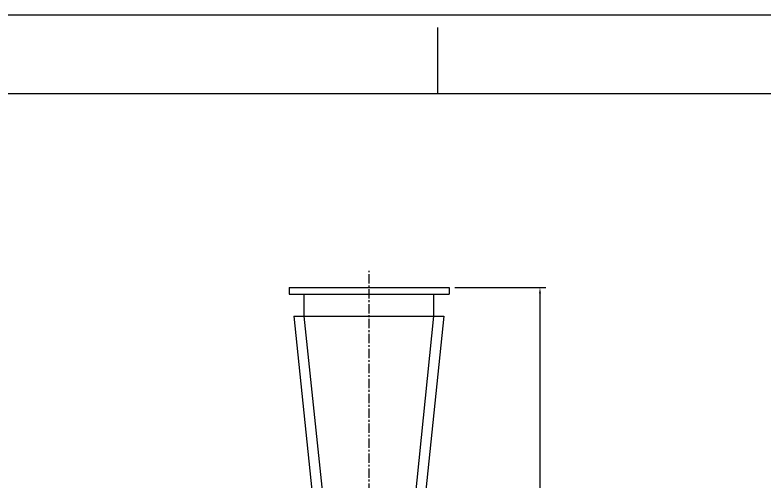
# Model space of a CAD drawing. Header units: inches. Extents: x -7 to 38035, y 41 to 29026.
# Drawn here: x 5188 to 12844, y 24264 to 29026 of the extents above; entities that cross this region are included whole.
import ezdxf
from ezdxf.enums import TextEntityAlignment as Align

# ---------------------------------------------------------------- set-up
doc = ezdxf.new("R2010")
doc.units = ezdxf.units.IN
doc.header["$MEASUREMENT"] = 0
doc.linetypes.add('CENTER', pattern=[50.8, 31.75, -6.35, 6.35, -6.35])
doc.layers.get('Defpoints').update_dxf_attribs({"lineweight": 5})
doc.layers.add('CAXA1', color=5, linetype='CENTER', lineweight=5)
doc.layers.add('Title Block', color=7, linetype='Continuous', lineweight=5)
doc.styles.add('ACANSTS', font='romans.shx', dxfattribs={"height": 1})
doc.styles.add('Roman', font='arial.ttf')
doc.styles.get("Standard").update_dxf_attribs({"font": 'arial.ttf'})
doc.dimstyles.new('ISO-25', dxfattribs={"dimscale": 30, "dimtxt": 1.5, "dimasz": 1.5, "dimexe": 2, "dimexo": 2, "dimtad": 1, "dimtih": 1, "dimtoh": 1, "dimdec": 1, "dimlfac": 0.03937, "dimdsep": 46, "dimtxsty": 'Standard', "dimcen": 2.5, "dimclrd": 7, "dimclre": 7, "dimclrt": 7, "dimadec": 0, "dimazin": 0, "dimtfac": 1, "dimtdec": 1, "dimtmove": 0, "dimatfit": 3, "dimfxl": 1, "dimlwd": 5, "dimlwe": 5, "dimarcsym": 0})

# ---------------------------------------------------------------- blocks, each defined once
blk = doc.blocks.new('LONE STAR BLOWER TITLE BLOCK (SIZE A)')
at = {"layer": 'Title Block', "lineweight": 15}
for p, q in [((23.625, 18), (0, 18)), ((5.9062, 17.5), (5.9062, 17.9219)), ((23.125, 17.5), (0.5, 17.5)), ((23.125, 17.5), (0.5, 17.5))]:
    blk.add_line(p, q, dxfattribs=at)
at = {"layer": 'Title Block', "lineweight": 15, "style": 'ACANSTS'}
for tag, p, height in [('DRAWN_DATE', (15.8526, 2.3021), 0.135), ('DRAWN_BY', (14.7817, 2.2896), 0.135), ('DRAWING_SUBTITLE', (17.7236, 1.9768), 0.2025), ('CHECKED_BY', (14.804, 1.9438), 0.135), ('CHECK_DATE', (15.8339, 1.9487), 0.135), ('ENGINEER', (14.7979, 1.6123), 0.135), ('ENG_DATE', (15.8249, 1.6112), 0.135), ('DRAWING_SUBTITLE', (17.7211, 1.5494), 0.2025), ('MANUFACTURING', (14.7936, 1.2748), 0.135), ('MFG_DATE', (15.826, 1.2778), 0.135), ('CONTROL', (14.7936, 0.9373), 0.135), ('CONTROL_DATE', (15.826, 0.9403), 0.135), ('CAGE_CODE', (17.9275, 0.9163), 0.135), ('MODEL_FILE_NAME', (9.0607, 0.6111), 0.135), ('APPROVED_BY', (14.7823, 0.5726), 0.135), ('APPROVAL_DATE', (15.8177, 0.5698), 0.135)]:
    blk.add_attdef(tag, p, '', height=height, dxfattribs=at)
at = {"layer": 'Title Block', "lineweight": 15, "style": 'Roman', "flags": 8}
for tag, height, p in [('DWG_NUMBER', 0.2812, (19.0664, 1.1474)), ('SCALE', 0.135, (18.1035, 0.7041)), ('SHEETNUMBER', 0.135, (21.2556, 0.7041)), ('TOTA_SHEETS', 0.135, (21.8939, 0.7016))]:
    blk.add_attdef(tag, text='', height=height, dxfattribs=at).set_placement(p, align=Align.TOP_LEFT)
at = {"layer": 'Title Block', "lineweight": 15, "style": 'ACANSTS'}
blk.add_attdef('REVISION', text='', height=0.135, dxfattribs=at).set_placement((22.8495, 0.8933), align=Align.CENTER)
blk = doc.blocks.new('*D239')
at = {"color": 7, "linetype": 'Continuous', "lineweight": 5, "transparency": 16777216}
for p, q in [((9678.8, 26247.5), (10607, 26247.5)), ((10547, 26187.5), (10547, 22834.9)), ((10547, 19351.2), (10547, 22582.8)), ((9680.8, 19291.2), (10607, 19291.2))]:
    blk.add_line(p, q, dxfattribs=at)
at = {"color": 7, "transparency": 16777216}
for points in [[(10537, 26187.5), (10557, 26187.5), (10547, 26247.5)], [(10537, 19351.2), (10557, 19351.2), (10547, 19291.2)]]:
    blk.add_solid(points, dxfattribs=at)
at = {"layer": 'Defpoints', "color": 0, "transparency": 16777216}
for p in [(9618.8, 26247.5), (9620.8, 19291.2), (10547, 19291.2)]:
    blk.add_point(p, dxfattribs=at)
at = {"color": 7, "lineweight": 5, "transparency": 16777216, "insert": (10547, 22708.9), "char_height": 210, "attachment_point": 5, "style": 'Roman'}
blk.add_mtext('273.9', dxfattribs=at)

msp = doc.modelspace()

# ---------------------------------------------------------------- linework, layer by layer
at = {"color": 7, "lineweight": 5}
for p, q in [((7986.48, 26247.49), (9618.84, 26247.49)), ((7986.48, 26247.49), (7986.48, 26180.15)), ((9618.84, 26247.49), (9618.84, 26180.15)), ((7986.48, 26180.15), (9618.84, 26180.15)), ((8136.69, 26180.15), (8136.69, 25954.69)), ((9461.46, 26180.15), (9461.46, 25954.69)), ((8033.65, 25954.69), (9564.47, 25954.69)), ((8033.65, 25954.69), (8370.22, 22733.89)), ((8136.69, 25954.69), (8473.26, 22733.89)), ((9461.46, 25954.69), (9132.06, 22733.89)), ((9564.47, 25954.69), (9235.07, 22733.89))]:
    msp.add_line(p, q, dxfattribs=at)
at = {"layer": 'CAXA1', "linetype": 'CENTER', "lineweight": 5, "ltscale": 3}
msp.add_line((8802.66, 22020.92), (8802.66, 26416.98), dxfattribs=at)

# ---------------------------------------------------------------- block references
at = {"xscale": 1610.262423542551, "yscale": 1610.262423542551, "zscale": 1610.262423542551}
msp.add_blockref('LONE STAR BLOWER TITLE BLOCK (SIZE A)', (-7.32, 41.33), dxfattribs=at)

# ---------------------------------------------------------------- dimensions: what is measured, and where the dimension line sits
at = {"color": 7, "lineweight": 5}
dim = msp.add_linear_dim(base=(10546.98, 19291.25), p1=(9618.84, 26247.49), p2=(9620.77, 19291.25), angle=90, dimstyle='ISO-25', override={"dimtxt": 7, "dimasz": 2, "dimpost": '\\X', "dimtxsty": 'Roman'}, dxfattribs=at)
dim.commit()
dim.dimension.update_dxf_attribs({"geometry": '*D239', "text_midpoint": (10546.98, 22708.87), "dimtype": 160})

doc.saveas('drawing.dxf')
